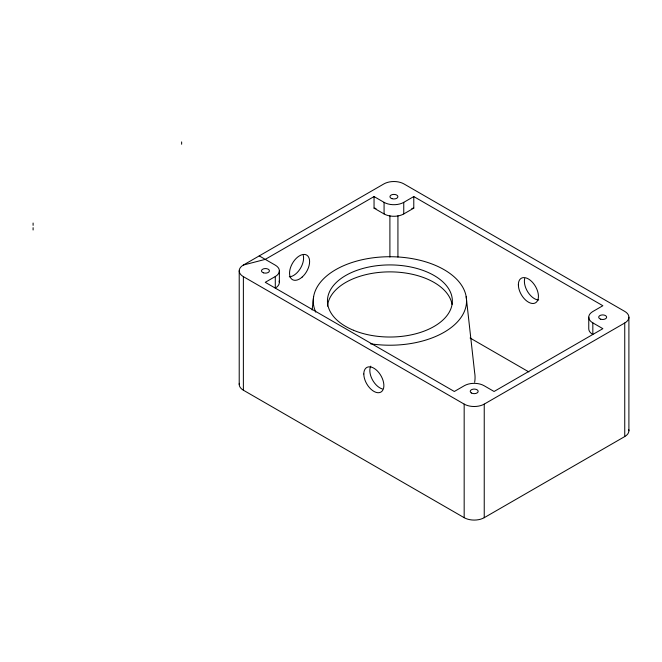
<?xml version="1.0" encoding="UTF-8"?>
<svg xmlns="http://www.w3.org/2000/svg" width="662" height="662" viewBox="0 0 662 662"><rect width="100%" height="100%" fill="white"/><g stroke="black" fill="none" stroke-linecap="round" stroke-linejoin="round"><path stroke-width="0.99" d="M312.141 309.99L313.623 296.634M243.376 390.208L243.376 276.642A14.192 8.192 0 0 1 243.376 265.048L383.877 183.928A14.192 8.192 0 0 1 403.952 183.928L624.746 311.405A14.192 8.192 0 0 1 624.746 322.99L624.746 436.564L484.236 517.684A14.192 8.192 0 0 1 464.17 517.684L243.376 390.208A14.192 8.192 0 0 1 239.338 383.339M588.758 317.197L588.758 328.782A13.91 8.027 0 0 0 592.829 334.467L592.829 322.874A13.91 8.027 0 0 1 592.829 311.521L602.867 305.728L413.783 196.564L403.754 202.357A13.91 8.027 0 0 1 384.076 202.357L374.047 196.564L265.255 259.372L243.376 265.048M259.231 255.896L275.293 265.164A13.91 8.027 0 0 1 275.293 276.526L265.255 282.318L454.331 391.482L464.368 385.689A13.91 8.027 0 0 1 484.038 385.689L494.075 391.482L602.867 328.666L592.829 322.874M374.047 196.564L374.047 208.149L384.076 213.942A13.91 8.027 0 0 0 403.754 213.942L413.783 208.149L413.783 196.564M243.376 276.642L464.17 404.11A14.192 8.192 0 0 0 484.236 404.11L624.746 322.99M411.805 208.456L413.783 208.149M374.047 208.149L376.024 208.456M470.086 338.001L528.88 371.945M466.172 296.634L474.646 372.64A85.158 49.162 0 0 1 474.646 382.28M628.9 317.197L628.9 430.763M484.236 404.11L484.236 517.684M464.17 404.11L464.17 517.684M403.754 202.357L403.754 213.942M397.928 215.754L397.928 257.079M389.901 215.754L389.901 257.079M384.076 202.357L384.076 213.942M279.364 270.841L279.364 282.434M275.293 276.526L275.293 288.111A13.91 8.027 0 0 0 279.149 281.036M239.214 270.841L239.214 384.415M181.636 141.916L181.636 144.242M33.1 223.036L33.1 225.353M33.1 227.678L33.1 229.995M538.661 300.018A14.192 8.192 60 0 1 527.97 292.223A14.192 8.192 60 0 1 524.726 278.47M628.776 429.696A14.192 8.192 0 0 1 624.746 436.564M303.246 255.292A14.192 8.192 -60 0 1 300.002 269.045A14.192 8.192 -60 0 1 289.311 276.84M382.462 388.991A14.192 8.192 60 0 1 372.176 379.309A14.192 8.192 60 0 1 370.77 366.152M327.524 306.158A62.451 36.054 0 0 1 388.371 271.883A62.451 36.054 0 0 1 452.047 304.396M315.741 312.15A76.643 44.246 0 0 1 383.447 256.881A76.643 44.246 0 0 1 466.255 304.81A76.643 44.246 0 0 1 370.364 343.76M471.394 392.988A3.972 2.292 0 0 0 478.038 391.962A3.972 2.292 0 0 0 473.173 389.148A3.972 2.292 0 0 0 471.394 392.988M263.468 272.827A3.972 2.292 0 0 0 269.426 270.841A3.972 2.292 0 0 0 263.468 268.855A3.972 2.292 0 0 0 263.468 272.827M391.929 198.666A3.972 2.292 0 0 0 397.887 196.68A3.972 2.292 0 0 0 391.929 194.694A3.972 2.292 0 0 0 391.929 198.666M600.674 319.183A3.972 2.292 0 0 0 606.64 317.197A3.972 2.292 0 0 0 600.674 315.211A3.972 2.292 0 0 0 600.674 319.183M518.363 284.751A14.192 8.192 60 0 0 533.415 303.477A14.192 8.192 60 0 0 533.415 283.402A14.192 8.192 60 0 0 518.363 284.751M302.17 277.064A14.192 8.192 -60 0 0 306.672 255.077A14.192 8.192 -60 0 0 289.882 269.964A14.192 8.192 -60 0 0 302.17 277.064M363.81 373.98A14.192 8.192 60 0 0 378.863 392.707A14.192 8.192 60 0 0 378.863 372.64A14.192 8.192 60 0 0 363.81 373.98M353.525 330.28A62.451 36.054 0 0 0 452.047 304.512A62.451 36.054 0 0 0 364.125 268.135A62.451 36.054 0 0 0 353.525 330.28"/></g></svg>
